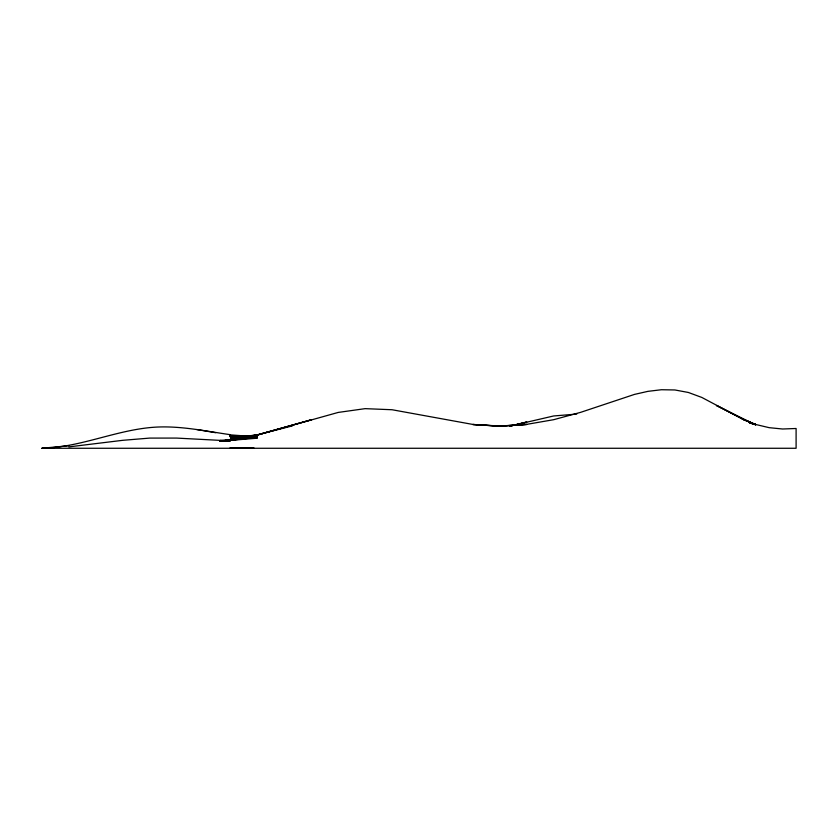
<?xml version="1.0" encoding="UTF-8"?>
<svg xmlns="http://www.w3.org/2000/svg" width="838" height="838" viewBox="0 0 838 838"><rect width="100%" height="100%" fill="white"/><g stroke="black" fill="none" stroke-linecap="round" stroke-linejoin="round"><path stroke-width="1.26" d="M292.462 425.872L257.381 434.849L230.45 439.175M510.824 425.997L526.746 422.027L509.598 426.196L553.677 415.962L576.764 414.077M257.381 436.525L220.185 441.217L257.381 438.201M68.831 446.895L122.704 440.317L149.646 438.096L176.577 438.085L230.45 440.914L220.185 440.767L257.381 437.583M230.45 436.891L257.381 435.268L230.45 438.096L257.381 434.849L311.254 419.807L257.381 435.027L338.196 412.432L365.127 408.651L392.069 409.74L472.873 424.447L499.804 426.039L526.746 424.353L553.677 419.691L580.619 412.348L634.481 394.405L647.952 391.346L661.423 389.733L674.894 389.963L688.354 392.467L701.825 397.442L742.227 418.853L755.698 424.897L716.417 405.487L742.227 418.853L755.698 424.625L742.227 419.063L755.698 424.468L749.57 423.012L769.169 427.673L782.629 429.004L796.1 428.49L796.1 448.267L41.9 448.267C81.139 447.471 117.351 429.234 156.381 427.097C181.312 425.83 205.918 431.193 230.45 434.702M41.9 448.267L68.831 445.732M220.185 441.06L257.381 437.027L230.45 440.338L220.185 441.165L230.45 440.097L220.185 441.144L230.45 440.285L220.185 440.411M220.185 440.924L230.45 440.338L220.185 440.757M245.398 436.357L229.968 436.598L229.968 434.597M253.956 447.921L229.968 447.901M229.968 436.022L252.165 436.179M230.45 434.88L248.404 436.21M196.783 429.538L215.754 432.722M526.746 424.468L499.804 426.133L526.746 424.468M499.804 426.186L472.873 424.499L499.804 426.186"/></g></svg>
